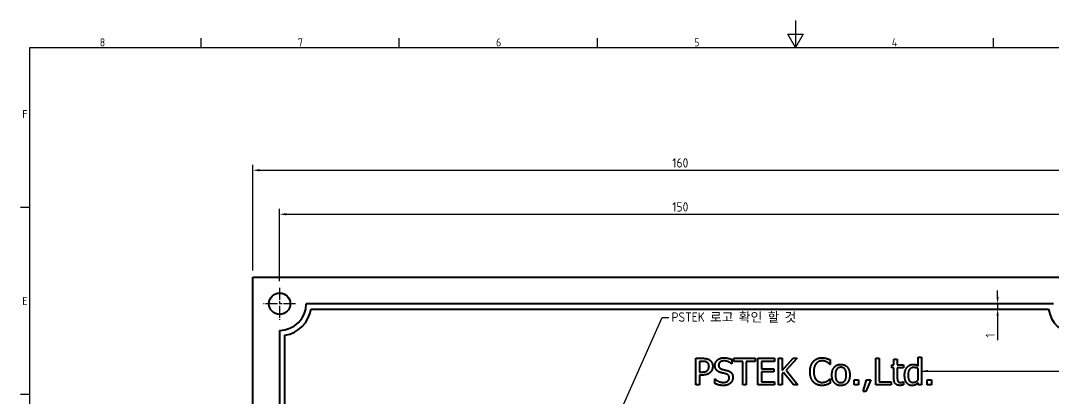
# Model space of a CAD drawing. Header units: millimetres. Extents: x 0 to 297, y 0 to 210.
# Drawn here: x 3.3 to 196.8, y 139.3 to 210 of the extents above; entities that cross this region are included whole.
import ezdxf

# ---------------------------------------------------------------- set-up
doc = ezdxf.new("R2010")
doc.units = ezdxf.units.MM
doc.header["$LTSCALE"] = 0.5
doc.linetypes.add('CHAIN', pattern=[0.3543, 0.2362, -0.0295, 0.0591, -0.0295])
doc.layers.get('0').update_dxf_attribs({"color": 3, "lineweight": 25})
for name, color, linetype, lineweight in [('가시적인 것(ISO)', 3, 'Continuous', 40), ('경계(ISO)', 7, 'Continuous', 25), ('기호(ISO)', 5, 'Continuous', 25), ('중심 표식(ISO)', 1, 'Continuous', 25), ('치수(ISO)', 2, 'Continuous', 25)]:
    doc.layers.add(name, color=color, linetype=linetype, lineweight=lineweight)
doc.styles.add('문자 텍스트_M2B', font='isocp.shx')
doc.styles.add('치수 텍스트_PSTEK_POSCO', font='isocp.shx')
doc.dimstyles.new('치수_PSTEK_POSCO', dxfattribs={"dimscale": 0.5, "dimtxt": 3.5, "dimasz": 2.5, "dimexe": 2, "dimexo": 2.5, "dimgap": 1, "dimtad": 1, "dimrnd": 1e-08, "dimdsep": 46, "dimtxsty": '치수 텍스트_PSTEK_POSCO', "dimcen": 0.09, "dimdle": 10, "dimclrd": 7, "dimclre": 7, "dimclrt": 2, "dimadec": 1, "dimazin": 2, "dimtfac": 1, "dimtmove": 0, "dimatfit": 3, "dimfxl": 0, "dimtolj": 1, "dimlwd": -1, "dimlwe": -1, "dimarcsym": 0})
doc.dimstyles.new('치수_PSTEK_POSCO$7', dxfattribs={"dimscale": 0.5, "dimtxt": 3.5, "dimasz": 2.5, "dimexe": 2, "dimexo": 2.5, "dimgap": 1, "dimtad": 1, "dimrnd": 1e-08, "dimdsep": 46, "dimtxsty": '치수 텍스트_PSTEK_POSCO', "dimcen": 0.09, "dimdle": 10, "dimclrd": 7, "dimclre": 7, "dimclrt": 2, "dimadec": 1, "dimazin": 2, "dimtfac": 1, "dimtmove": 0, "dimatfit": 3, "dimfxl": 0, "dimtolj": 1, "dimlwd": -1, "dimlwe": -1, "dimarcsym": 0})

# ---------------------------------------------------------------- blocks, each defined once
blk = doc.blocks.new('경계 Default Border')
at = {"layer": '경계(ISO)'}
for p, q in [((74.25, 410), (74.25, 413.4)), ((148.5, 410), (148.5, 413.4)), ((222.75, 410), (222.75, 413.4)), ((371.25, 410), (371.25, 413.4)), ((10, 350), (6.6, 350)), ((10, 280), (6.6, 280))]:
    blk.add_line(p, q, dxfattribs=at)
at = {"layer": '경계(ISO)', "flags": 128}
for points in [[(297, 420), (297, 410), (294.11, 415), (299.89, 415), (297, 410)], [(10, 10), (10, 410), (584, 410), (584, 10), (10, 10)]]:
    blk.add_lwpolyline(points, dxfattribs=at)
at = {"layer": '경계(ISO)', "color": 2, "char_height": 3, "attachment_point": 7, "style": '문자 텍스트_M2B'}
for s, insert in [('8', (36.27, 410.37)), ('7', (110.52, 410.39)), ('6', (184.77, 410.37)), ('5', (259.02, 410.37)), ('4', (333.1, 410.4)), ('F', (7.24, 383.5)), ('E', (7.24, 313.47))]:
    blk.add_mtext(s, dxfattribs=dict(at, insert=insert))
blk = doc.blocks.new('*D21')
at = {"layer": 'Defpoints', "color": 0, "transparency": 16777216}
for p in [(201.81, 173.74), (51.81, 159.99), (201.81, 159.99)]:
    blk.add_point(p, dxfattribs=at)
at = {"layer": '치수(ISO)', "color": 7, "transparency": 16777216}
for p, q in [((51.81, 161.24), (51.81, 174.74)), ((201.81, 161.24), (201.81, 174.74)), ((53.06, 173.74), (200.56, 173.74))]:
    blk.add_line(p, q, dxfattribs=at)
for points in [[(53.06, 173.95), (53.06, 173.53), (51.81, 173.74)], [(200.56, 173.95), (200.56, 173.53), (201.81, 173.74)]]:
    blk.add_solid(points, dxfattribs=at)
at = {"layer": '치수(ISO)', "color": 2, "transparency": 16777216, "insert": (125.41, 175.12), "char_height": 1.75, "attachment_point": 4, "style": '치수 텍스트_PSTEK_POSCO'}
blk.add_mtext('\\A1;150', dxfattribs=at)
blk = doc.blocks.new('*D22')
at = {"layer": 'Defpoints', "color": 0, "transparency": 16777216}
for p in [(206.81, 181.99), (46.81, 161.99), (206.81, 161.99)]:
    blk.add_point(p, dxfattribs=at)
at = {"layer": '치수(ISO)', "color": 7, "transparency": 16777216}
for p, q in [((46.81, 163.24), (46.81, 182.99)), ((48.06, 181.99), (205.56, 181.99)), ((206.81, 163.24), (206.81, 182.99))]:
    blk.add_line(p, q, dxfattribs=at)
for points in [[(48.06, 182.2), (48.06, 181.78), (46.81, 181.99)], [(205.56, 182.2), (205.56, 181.78), (206.81, 181.99)]]:
    blk.add_solid(points, dxfattribs=at)
at = {"layer": '치수(ISO)', "color": 2, "transparency": 16777216, "insert": (125.41, 183.36), "char_height": 1.75, "attachment_point": 4, "style": '치수 텍스트_PSTEK_POSCO'}
blk.add_mtext('\\A1;160', dxfattribs=at)
blk = doc.blocks.new('*D32')
at = {"layer": 'Defpoints', "color": 0, "transparency": 16777216}
for p in [(186.37, 156.99), (188.57, 156.99), (188.63, 155.99)]:
    blk.add_point(p, dxfattribs=at)
at = {"layer": '치수(ISO)', "color": 7, "transparency": 16777216}
for p, q in [((186.37, 158.24), (186.37, 159.49)), ((186.37, 156.99), (186.37, 155.99)), ((186.37, 154.74), (186.37, 150.15))]:
    blk.add_line(p, q, dxfattribs=at)
for points in [[(186.16, 158.24), (186.58, 158.24), (186.37, 156.99)], [(186.16, 154.74), (186.58, 154.74), (186.37, 155.99)]]:
    blk.add_solid(points, dxfattribs=at)
at = {"layer": '치수(ISO)', "color": 2, "transparency": 16777216, "insert": (184.99, 150.65), "char_height": 1.75, "attachment_point": 4, "rotation": 90, "style": '치수 텍스트_PSTEK_POSCO'}
blk.add_mtext('\\A1;1', dxfattribs=at)

msp = doc.modelspace()

# ---------------------------------------------------------------- linework, layer by layer
at = {"layer": '가시적인 것(ISO)'}
for p, q in [((46.8147, 161.9881), (206.8147, 161.9881)), ((46.8147, 41.9881), (46.8147, 161.9881)), ((196.8147, 156.9881), (56.8147, 156.9881)), ((57.7307, 155.9881), (195.8986, 155.9881)), ((51.8147, 151.9881), (51.8147, 51.9881)), ((52.8147, 52.9042), (52.8147, 151.072)), ((129.8211, 146.7653), (131.0772, 146.7653)), ((129.8211, 141.7653), (129.8211, 146.7653)), ((130.4857, 146.1899), (130.4857, 144.1964)), ((131.0367, 146.1899), (130.4857, 146.1899)), ((136.5716, 145.7361), (136.5229, 145.7361)), ((136.5716, 146.5303), (136.5716, 145.7361)), ((136.9322, 146.1737), (136.9322, 146.7653)), ((136.9322, 146.7653), (140.9516, 146.7653)), ((138.6096, 146.1737), (136.9322, 146.1737)), ((138.6096, 141.7653), (138.6096, 146.1737)), ((140.9516, 146.1737), (139.2741, 146.1737)), ((139.2741, 146.1737), (139.2741, 141.7653)), ((140.9516, 146.7653), (140.9516, 146.1737)), ((141.4581, 141.7653), (141.4581, 146.7653)), ((141.4581, 146.7653), (144.5861, 146.7653)), ((144.5861, 146.1737), (142.1226, 146.1737)), ((142.1226, 146.1737), (142.1226, 144.8042)), ((144.5861, 146.7653), (144.5861, 146.1737)), ((145.3155, 141.7653), (145.3155, 146.7653)), ((145.3155, 146.7653), (145.98, 146.7653)), ((145.98, 146.7653), (145.98, 144.4679)), ((145.98, 144.4679), (148.0302, 146.7653)), ((148.8406, 146.7653), (146.7701, 144.5327)), ((148.0302, 146.7653), (148.8406, 146.7653)), ((155.0156, 145.6308), (154.963, 145.6308)), ((155.0156, 146.433), (155.0156, 145.6308)), ((163.5327, 141.7653), (163.5327, 146.7653)), ((163.5327, 146.7653), (164.1972, 146.7653)), ((164.1972, 146.7653), (164.1972, 142.3568)), ((166.5189, 144.9946), (166.5189, 145.5173)), ((166.5189, 145.5173), (166.9443, 145.5173)), ((166.9443, 145.5173), (166.9443, 146.5951)), ((166.9443, 146.5951), (167.5764, 146.5951)), ((167.5764, 146.5951), (167.5764, 145.5173)), ((167.5764, 145.5173), (168.7393, 145.5173)), ((168.7393, 145.5173), (168.7393, 144.9946)), ((171.4581, 145.3674), (171.4581, 146.9881)), ((171.4581, 146.9881), (172.0902, 146.9881)), ((172.0902, 146.9881), (172.0902, 141.7653)), ((130.4857, 144.1964), (130.9395, 144.1964)), ((131.0489, 143.6291), (130.4857, 143.6291)), ((130.4857, 143.6291), (130.4857, 141.7653)), ((142.1226, 144.8042), (144.42, 144.8042)), ((142.1226, 144.2126), (142.1226, 142.3568)), ((144.42, 144.2126), (142.1226, 144.2126)), ((144.42, 144.8042), (144.42, 144.2126)), ((146.2717, 144.091), (145.98, 143.7628)), ((145.98, 143.7628), (145.98, 141.7653)), ((148.0991, 141.7653), (146.2717, 144.091)), ((146.7701, 144.5327), (148.9622, 141.7653)), ((166.9443, 144.9946), (166.5189, 144.9946)), ((166.9443, 142.916), (166.9443, 144.9946)), ((167.5764, 144.9946), (167.5764, 143.2077)), ((168.7393, 144.9946), (167.5764, 144.9946)), ((171.4581, 142.6769), (171.4581, 144.8447)), ((130.4857, 141.7653), (129.8211, 141.7653)), ((133.3665, 142.0651), (133.3665, 142.8998)), ((133.3665, 142.8998), (133.4151, 142.8998)), ((139.2741, 141.7653), (138.6096, 141.7653)), ((144.5861, 141.7653), (141.4581, 141.7653)), ((142.1226, 142.3568), (144.5861, 142.3568)), ((144.5861, 142.3568), (144.5861, 141.7653)), ((145.98, 141.7653), (145.3155, 141.7653)), ((148.9622, 141.7653), (148.0991, 141.7653)), ((154.967, 142.8998), (155.0156, 142.8998)), ((155.0156, 142.8998), (155.0156, 142.1056)), ((159.497, 141.7653), (159.497, 142.7215)), ((159.497, 142.7215), (160.2993, 142.7215)), ((160.2993, 141.7653), (159.497, 141.7653)), ((160.2993, 142.7215), (160.2993, 141.7653)), ((161.1907, 140.5214), (161.7822, 142.7215)), ((162.621, 142.7215), (161.681, 140.5214)), ((161.7822, 142.7215), (162.621, 142.7215)), ((166.4297, 141.7653), (163.5327, 141.7653)), ((164.1972, 142.3568), (166.4297, 142.3568)), ((166.4297, 142.3568), (166.4297, 141.7653)), ((168.7028, 142.365), (168.7393, 142.365)), ((168.7393, 142.365), (168.7393, 141.7977)), ((171.4581, 141.7653), (171.4581, 142.1462)), ((172.0902, 141.7653), (171.4581, 141.7653)), ((173.1842, 141.7653), (173.1842, 142.7215)), ((173.1842, 142.7215), (173.9865, 142.7215)), ((173.9865, 141.7653), (173.1842, 141.7653)), ((173.9865, 142.7215), (173.9865, 141.7653)), ((161.681, 140.5214), (161.1907, 140.5214))]:
    msp.add_line(p, q, dxfattribs=at)
msp.add_circle((51.8147, 156.9881), 2, dxfattribs=at)
for centre, radius, start, end in [((51.8147, 156.9881), 5, 270, 0), ((51.8147, 156.9881), 6, 279.594068, 350.405932), ((201.8147, 156.9881), 6, 189.594068, 260.405932)]:
    msp.add_arc(centre, radius, start, end, dxfattribs=at)
for points in [[(131.9281, 145.9995), (131.7701, 146.1048), (131.3487, 146.1899), (131.0367, 146.1899)], [(131.0772, 146.7653), (131.5229, 146.7653), (132.1469, 146.6194), (132.386, 146.4533)], [(132.2887, 145.2377), (132.2887, 145.497), (132.1104, 145.8779), (131.9281, 145.9995)], [(132.0051, 144.4962), (132.155, 144.6462), (132.2887, 144.9987), (132.2887, 145.2377)], [(132.386, 146.4533), (132.6656, 146.2628), (132.9816, 145.6753), (132.9816, 145.258)], [(132.9816, 145.258), (132.9816, 144.9338), (132.7506, 144.3504), (132.544, 144.1478)], [(133.403, 145.4241), (133.403, 146.0319), (134.3511, 146.8544), (135.0845, 146.8544)], [(133.7271, 144.5205), (133.5732, 144.6867), (133.403, 145.1324), (133.403, 145.4241)], [(135.1291, 146.2791), (134.6672, 146.2791), (134.0959, 145.8455), (134.0959, 145.493)], [(134.0959, 145.493), (134.0959, 145.1769), (134.4322, 144.8001), (134.7482, 144.715)], [(135.0845, 146.8544), (135.5059, 146.8544), (136.2515, 146.6883), (136.5716, 146.5303)], [(136.5229, 145.7361), (136.2839, 145.9549), (135.5383, 146.2791), (135.1291, 146.2791)], [(151.2231, 144.2612), (151.2231, 144.8893), (151.5432, 145.8212), (151.8471, 146.1656)], [(151.8471, 146.1656), (152.1469, 146.5019), (152.9654, 146.8544), (153.4719, 146.8544)], [(152.3617, 145.7726), (152.151, 145.5173), (151.916, 144.7434), (151.916, 144.2612)], [(153.4678, 146.2872), (153.1477, 146.2872), (152.5764, 146.0238), (152.3617, 145.7726)], [(154.3998, 146.0481), (154.2093, 146.1534), (153.7596, 146.2872), (153.4678, 146.2872)], [(153.4719, 146.8544), (153.7231, 146.8544), (154.1647, 146.7815), (154.3511, 146.7248)], [(154.3511, 146.7248), (154.5132, 146.6721), (154.8495, 146.5222), (155.0156, 146.433)], [(154.963, 145.6308), (154.8738, 145.7118), (154.5983, 145.9387), (154.3998, 146.0481)], [(155.3195, 143.6413), (155.3195, 144.5813), (156.2434, 145.6226), (156.997, 145.6226)], [(156.997, 145.6226), (157.7587, 145.6226), (158.6704, 144.5854), (158.6704, 143.6413)], [(169.4241, 145.1), (169.6307, 145.3431), (170.2101, 145.6226), (170.5302, 145.6226)], [(170.5302, 145.6226), (170.8098, 145.6226), (171.2271, 145.497), (171.4581, 145.3674)], [(130.9395, 144.1964), (131.3446, 144.1964), (131.843, 144.3261), (132.0051, 144.4962)], [(132.544, 144.1478), (132.2847, 143.8925), (131.5837, 143.6291), (131.0489, 143.6291)], [(134.5537, 144.0789), (134.2944, 144.1478), (133.8852, 144.3544), (133.7271, 144.5205)], [(135.4573, 143.852), (135.2263, 143.9168), (134.8414, 144.006), (134.5537, 144.0789)], [(134.7482, 144.715), (134.9589, 144.6583), (135.5707, 144.5124), (135.7733, 144.4517)], [(136.0732, 143.0862), (136.0732, 143.386), (135.7774, 143.7588), (135.4573, 143.852)], [(135.7733, 144.4517), (136.2879, 144.2936), (136.766, 143.6575), (136.766, 143.1915)], [(151.8511, 142.3325), (151.5513, 142.6567), (151.2231, 143.6291), (151.2231, 144.2612)], [(151.916, 144.2612), (151.916, 143.7466), (152.1631, 143.0051), (152.3779, 142.7499)], [(156.997, 141.6599), (156.215, 141.6599), (155.3195, 142.7256), (155.3195, 143.6413)], [(156.997, 145.0797), (156.5067, 145.0797), (155.9719, 144.3706), (155.9719, 143.6413)], [(155.9719, 143.6413), (155.9719, 142.9322), (156.5067, 142.2029), (156.997, 142.2029)], [(158.0181, 143.6413), (158.0181, 144.3706), (157.4873, 145.0797), (156.997, 145.0797)], [(158.6704, 143.6413), (158.6704, 142.6932), (157.7587, 141.6599), (156.997, 141.6599)], [(156.997, 142.2029), (157.4832, 142.2029), (158.0181, 142.9201), (158.0181, 143.6413)], [(167.5764, 143.2077), (167.5764, 142.9241), (167.5967, 142.6121), (167.6656, 142.4784)], [(168.9459, 143.6129), (168.9459, 144.1073), (169.2012, 144.8285), (169.4241, 145.1)], [(169.3309, 142.1624), (169.1485, 142.4095), (168.9459, 143.1389), (168.9459, 143.6129)], [(170.6356, 145.0432), (170.1493, 145.0432), (169.5983, 144.3139), (169.5983, 143.6251)], [(169.5983, 143.6251), (169.5983, 142.9606), (170.0197, 142.2596), (170.4857, 142.2596)], [(171.4581, 144.8447), (171.2231, 144.9581), (170.8503, 145.0432), (170.6356, 145.0432)], [(135.0075, 141.6761), (134.4646, 141.6761), (133.7028, 141.903), (133.3665, 142.0651)], [(133.4151, 142.8998), (133.7434, 142.5919), (134.574, 142.2515), (134.9589, 142.2515)], [(134.9589, 142.2515), (135.51, 142.2515), (136.0732, 142.7094), (136.0732, 143.0862)], [(136.3122, 142.1299), (136.0732, 141.9111), (135.4654, 141.6761), (135.0075, 141.6761)], [(136.766, 143.1915), (136.766, 142.8957), (136.527, 142.3285), (136.3122, 142.1299)], [(153.4597, 141.6761), (152.9735, 141.6761), (152.151, 142.0043), (151.8511, 142.3325)], [(152.3779, 142.7499), (152.5886, 142.5027), (153.1518, 142.2515), (153.4678, 142.2515)], [(154.3511, 141.822), (154.1323, 141.7491), (153.7596, 141.6761), (153.4597, 141.6761)], [(153.4678, 142.2515), (153.7555, 142.2515), (154.2458, 142.3933), (154.4362, 142.4987)], [(155.0156, 142.1056), (154.8495, 142.0286), (154.5578, 141.8868), (154.3511, 141.822)], [(154.4362, 142.4987), (154.6186, 142.604), (154.89, 142.8228), (154.967, 142.8998)], [(168.0383, 141.6923), (167.5237, 141.6923), (166.9443, 142.2799), (166.9443, 142.916)], [(167.6656, 142.4784), (167.7223, 142.3609), (167.9775, 142.2434), (168.1963, 142.2434)], [(168.7393, 141.7977), (168.561, 141.7491), (168.1963, 141.6923), (168.0383, 141.6923)], [(168.1963, 142.2434), (168.3503, 142.2434), (168.638, 142.3366), (168.7028, 142.365)], [(170.3398, 141.6599), (170.0318, 141.6599), (169.5132, 141.9152), (169.3309, 142.1624)], [(170.9516, 141.7936), (170.8179, 141.7288), (170.5302, 141.6599), (170.3398, 141.6599)], [(170.4857, 142.2596), (170.7328, 142.2596), (171.2352, 142.4865), (171.4581, 142.6769)], [(171.4581, 142.1462), (171.3122, 142.0246), (171.0975, 141.8625), (170.9516, 141.7936)]]:
    msp.add_open_spline(points, degree=2, dxfattribs=at)
at = {"layer": '중심 표식(ISO)', "linetype": 'CHAIN', "ltscale": 19.051651}
for p, q in [((51.8147, 159.9881), (51.8147, 153.9881)), ((54.8147, 156.9881), (48.8147, 156.9881))]:
    msp.add_line(p, q, dxfattribs=at)

# ---------------------------------------------------------------- block references
at = {"xscale": 0.5, "yscale": 0.5, "zscale": 0.5}
msp.add_blockref('경계 Default Border', (0, 0), dxfattribs=at)

# ---------------------------------------------------------------- texts
at = {"layer": '기호(ISO)', "color": 2, "insert": (125.2755, 154.3953), "char_height": 1.75, "width": 26.904945, "attachment_point": 4, "style": '치수 텍스트_PSTEK_POSCO'}
msp.add_mtext('{\\fISOCP|b0|i0;\\H1.7500;PSTEK 로고 확인 할 것}', dxfattribs=at)

# ---------------------------------------------------------------- dimensions: what is measured, and where the dimension line sits
at = {"layer": '치수(ISO)', "color": 7}
for base, p1, p2, angle, override, picture, middle in [((206.8147, 181.9881), (46.8147, 161.9881), (206.8147, 161.9881), 180, {"dimdec": 2, "dimtp": 0, "dimtm": 0, "dimtdec": 2, "dimtofl": 0, "dimatfit": 1}, '*D22', (126.8147, 181.9881)), ((201.8147, 173.7404), (51.8147, 159.9881), (201.8147, 159.9881), 180, {"dimdec": 2, "dimtp": 0, "dimtm": 0, "dimtdec": 2, "dimtofl": 0, "dimatfit": 1}, '*D21', (126.8147, 173.7404)), ((186.369, 156.9881), (188.6297, 155.9881), (188.5666, 156.9881), 90, {"dimdec": 2, "dimse1": 1, "dimse2": 1, "dimtp": 0, "dimtm": 0, "dimtdec": 2, "dimtofl": 1, "dimatfit": 1}, '*D32', (186.369, 150.8227))]:
    dim = msp.add_linear_dim(base=base, p1=p1, p2=p2, angle=angle, dimstyle='치수_PSTEK_POSCO', override=override, dxfattribs=at)
    dim.commit()
    dim.dimension.update_dxf_attribs({"geometry": picture, "text_midpoint": middle, "dimtype": 160})

# ---------------------------------------------------------------- leaders
at = {"layer": '기호(ISO)', "color": 7, "annotation_type": 0, "has_hookline": 1, "hookline_direction": 0}
for points, text_width in [([(113.8928, 132.8533), (123.5255, 154.3953), (124.7755, 154.3953)], 24.4145), ([(172.0902, 144.3767), (229.2074, 144.3767)], 14.993)]:
    msp.add_leader(points, dimstyle='치수_PSTEK_POSCO$7', override={"dimtad": 0}, dxfattribs=dict(at, text_width=text_width))

doc.saveas('drawing.dxf')
